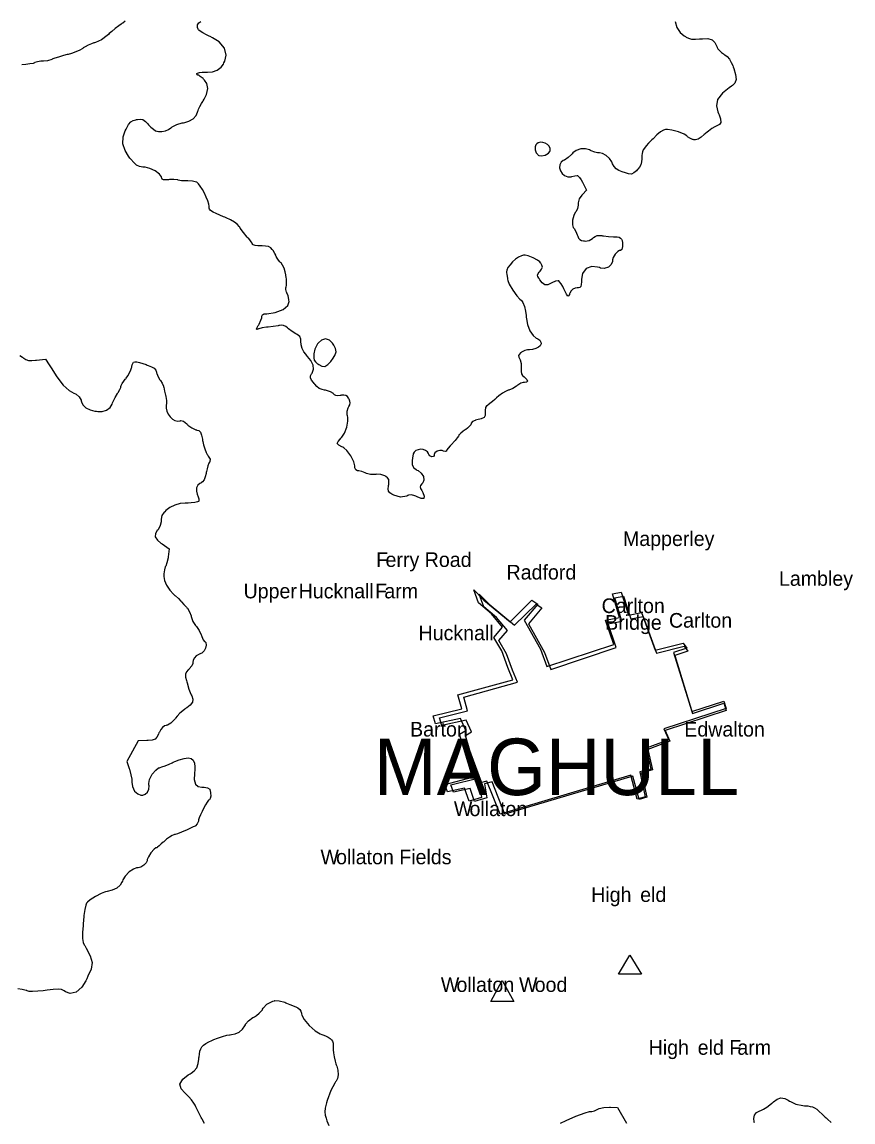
# Model space of a CAD drawing. Extents: x 0 to 24000, y 0 to 24000.
# Drawn here: x 12722 to 14823, y 11036 to 13816 of the extents above; entities that cross this region are included whole.
import ezdxf

# ---------------------------------------------------------------- set-up
doc = ezdxf.new("R2010")
doc.units = 0
for name, color, linetype in [('01C-WaterbodyNonTidal', 7, 'Continuous'), ('01D-LandmassNonTidal', 7, 'Continuous'), ('03C-BuiltUpHistoric', 7, 'Continuous'), ('06B-FeaturesSummit', 7, 'Continuous'), ('xx-NamesPlacesXXX', 7, 'Continuous')]:
    doc.layers.add(name, color=color, linetype=linetype)

msp = doc.modelspace()

# ---------------------------------------------------------------- linework, layer by layer
at = {"layer": '01C-WaterbodyNonTidal'}
for points in [[(12983.6, 13818.5), (12977.2, 13813.8), (12975, 13812.4), (12973, 13811.1), (12967.2, 13806.9), (12958.2, 13800), (12949.1, 13792.5), (12942.9, 13787.2), (12940.9, 13785.3), (12938.1, 13782.7), (12923.3, 13771.8), (12908.6, 13764.9), (12906, 13764.2), (12904, 13763.7), (12898.1, 13761.7), (12889.8, 13758.1), (12882.1, 13753.9), (12877.3, 13750.8), (12875.8, 13749.6), (12874.2, 13748.4), (12868.7, 13745.3), (12858.8, 13741), (12847.5, 13737), (12839.1, 13734.6), (12836.2, 13734), (12833.4, 13733.3), (12825.1, 13731.1), (12814.3, 13728), (12805.2, 13725), (12800.5, 13723.3), (12799, 13722.6), (12797.5, 13721.8), (12787, 13718.7), (12776.6, 13717.1), (12773.1, 13717.1), (12770.2, 13717.1), (12761.4, 13716.1), (12754.9, 13714.1), (12754.3, 13713.6), (12753.8, 13713.1), (12750.4, 13712), (12742.5, 13710.5), (12731.7, 13709), (12722.2, 13708)], [(14373.6, 13817.6), (14377.9, 13802.7), (14386.6, 13790.2), (14396.4, 13781.7), (14400, 13779.5), (14401.8, 13778.4), (14407.6, 13775.5), (14415.3, 13773.5), (14425, 13773), (14435.4, 13773.6), (14438.8, 13773.9), (14443.1, 13774.3), (14455.9, 13774.5), (14467.1, 13771.8), (14474.4, 13765), (14478.6, 13756.2), (14479.6, 13753.2), (14479.9, 13752.1), (14481.7, 13749), (14485.8, 13744.1), (14491.2, 13739.1), (14495.6, 13735.7), (14497.2, 13734.7), (14499.2, 13733.5), (14504.8, 13729.3), (14510.7, 13722.7), (14515.7, 13714.4), (14519.3, 13706.2), (14520.4, 13703.4), (14522.1, 13698.7), (14526.6, 13684.2), (14528.1, 13671.2), (14524.6, 13661.9), (14518.4, 13655.6), (14516.1, 13654), (14510.1, 13650), (14493.2, 13636.4), (14481, 13620.7), (14478.1, 13604.4), (14481.6, 13589.6), (14483.5, 13585), (14484.9, 13581.8), (14488.2, 13571.9), (14489, 13562.9), (14486, 13557.2), (14481, 13554.5), (14479.2, 13554), (14477.7, 13553.6), (14473.6, 13551.6), (14466.1, 13547), (14457.7, 13540.9), (14451.4, 13535.8), (14449.4, 13534), (14446.9, 13531.8), (14439.2, 13525.3), (14431.5, 13520.4), (14425.3, 13518.6), (14420.7, 13518.8), (14419.2, 13519.1), (14417.9, 13519.4), (14410.8, 13522.5), (14405, 13526.6), (14404.3, 13527.4), (14403.1, 13529.1), (14396.1, 13533), (14381.9, 13538.7), (14365.6, 13542.9), (14354.7, 13544.6), (14351, 13544.6), (14349.3, 13544.6), (14344.3, 13543.4), (14336.9, 13539.3), (14327.4, 13531.3), (14317.7, 13521.6), (14314.6, 13518.4), (14312.6, 13516.3), (14306.7, 13509.9), (14300.7, 13503.2), (14296.2, 13497.7), (14293.2, 13493), (14291.2, 13488.6), (14290.1, 13484), (14289.6, 13479), (14289.5, 13474.4), (14289.5, 13472.9), (14289.5, 13470.4), (14289, 13462.9), (14287.3, 13455.6), (14283.7, 13449.3), (14279.3, 13444.3), (14277.7, 13442.7), (14275.7, 13440.7), (14269.6, 13435), (14263.7, 13431.9), (14255.9, 13432.8), (14245.5, 13436.1), (14242, 13437.2), (14239.4, 13438.1), (14231.6, 13441.2), (14224.5, 13445.5), (14219.3, 13451.5), (14215.7, 13458.1), (14214.6, 13460.3), (14213.2, 13463.2), (14207.8, 13471.3), (14199.6, 13479.3), (14190, 13484.1), (14182, 13485.8), (14179.3, 13485.8), (14177.1, 13485.8), (14170.4, 13487.6), (14161.4, 13491.2), (14159.7, 13492.1), (14156.8, 13493.6), (14147.4, 13496.1), (14134.9, 13495.8), (14123.2, 13491.4), (14115.2, 13485.5), (14113.1, 13483.1), (14111.7, 13481.5), (14103, 13473.7), (14094.2, 13467.7), (14092.7, 13467), (14090.8, 13466.2), (14085.6, 13462.2), (14082, 13455.6), (14081.4, 13448.1), (14083.5, 13440.5), (14087.9, 13433.6), (14094.2, 13428.3), (14102, 13425.2), (14108.9, 13425), (14111.1, 13425.4), (14112.7, 13425.8), (14120.4, 13427.3), (14126.2, 13428.5), (14126.8, 13428.6), (14127.3, 13428.6), (14128.9, 13427.2), (14132.1, 13423.3), (14136, 13417.5), (14139.1, 13412), (14140.1, 13410.1), (14149.5, 13391.7), (14139.3, 13380.8), (14137.6, 13378.9), (14131.4, 13369.2), (14128.7, 13359.6), (14128.7, 13356.4), (14128.7, 13353.7), (14127, 13345.3), (14123.6, 13337.7), (14122.9, 13336.8), (14121, 13334.9), (14117.3, 13327.3), (14114.2, 13315.3), (14114.2, 13303.7), (14116, 13296.9), (14117.4, 13295.3), (14118.2, 13294.3), (14122.3, 13286.9), (14126.2, 13278.2), (14126.8, 13276.5), (14127.3, 13274.9), (14129.3, 13270.4), (14132.4, 13266.4), (14137.1, 13264.2), (14142.3, 13263.3), (14144, 13263.1), (14146.4, 13262.9), (14156.2, 13264.1), (14164.7, 13269), (14166.4, 13270.6), (14167.6, 13271.7), (14171.5, 13274.7), (14176.4, 13276.9), (14182.3, 13277.2), (14188.3, 13276.5), (14190.3, 13276.1), (14192.3, 13275.7), (14205.1, 13274.2), (14217.7, 13273.6), (14219.7, 13273.7), (14221.5, 13273.8), (14226.9, 13273.8), (14232, 13272.8), (14235.7, 13270.3), (14237.9, 13267.4), (14238.5, 13266.3), (14239.5, 13264.4), (14240.9, 13258), (14240.8, 13249), (14238.5, 13241.8), (14235.6, 13238.8), (14234.6, 13238.8), (14233, 13238.8), (14228.4, 13236.2), (14222, 13229.8), (14217, 13221.5), (14215, 13215.4), (14215, 13213.3), (14215, 13210.9), (14212.2, 13203.5), (14205, 13196.8), (14194.5, 13193.9), (14184.9, 13194.7), (14182, 13195.7), (14177.7, 13197.1), (14163.4, 13198.3), (14149, 13193.1), (14139.8, 13180.6), (14136.6, 13166.4), (14136.6, 13161.6), (14136.6, 13159.4), (14136.3, 13152.7), (14135, 13147.6), (14132.4, 13145.3), (14129.1, 13144.7), (14128, 13144.7), (14126.1, 13144.7), (14120.5, 13144), (14115, 13141.5), (14110.6, 13136.8), (14107.6, 13131.4), (14106.8, 13129.5), (14106.2, 13128.2), (14104.3, 13124.4), (14102, 13123.9), (14098.8, 13128.8), (14094.7, 13137.2), (14093.5, 13140), (14092.5, 13142.1), (14089.4, 13148), (14085.3, 13154.9), (14081.5, 13159.9), (14079.4, 13162.1), (14078.6, 13162.4), (14077.8, 13162.7), (14070.8, 13161.5), (14062.2, 13157.6), (14060.5, 13156.5), (14058.4, 13155.2), (14051.4, 13152.1), (14044.3, 13152.2), (14037.5, 13157.3), (14031.4, 13165.1), (14029.6, 13167.9), (14028.7, 13169.2), (14026.5, 13173.2), (14025.6, 13176.9), (14027.1, 13180.5), (14030.1, 13184), (14031.1, 13185.1), (14032.5, 13186.6), (14036.1, 13191.4), (14038, 13196.8), (14037, 13202.1), (14034.2, 13206.8), (14033.1, 13208.2), (14031.7, 13210.2), (14025.8, 13214.7), (14014.5, 13220.7), (14002.2, 13225.3), (13994.2, 13227.1), (13991.5, 13227.1), (13989.9, 13227.1), (13985.1, 13225.7), (13977.8, 13222), (13970.2, 13216.7), (13962.8, 13210), (13956.2, 13202.9), (13951, 13195.8), (13947.8, 13189.3), (13947, 13185.2), (13947.2, 13183.9), (13947.3, 13183.7), (13948.3, 13178), (13949.7, 13168.8), (13950, 13166.7), (13950.4, 13163.5), (13954.4, 13154.3), (13963, 13138.9), (13973.7, 13124), (13981.2, 13115.7), (13984.1, 13113.4), (13985.5, 13112.2), (13988.7, 13107.3), (13992.7, 13097.8), (13995.6, 13085.3), (13997.1, 13074.3), (13997.4, 13070.6), (13997.8, 13066), (14000.5, 13052), (14006.4, 13036.1), (14014.7, 13023.8), (14022, 13017.5), (14024.8, 13016.2), (14026.5, 13015.4), (14031.2, 13012.2), (14034.4, 13007.6), (14034.8, 13002.9), (14032.7, 12998.4), (14028.3, 12994.3), (14021.7, 12991), (14013.3, 12988.8), (14005.8, 12987.9), (14003.3, 12987.9), (14000.8, 12987.9), (13993.3, 12985.9), (13985.2, 12982.2), (13984.1, 12981.3), (13982.9, 12980.3), (13979.8, 12977.2), (13978, 12973.7), (13978.4, 12969.8), (13980.2, 12965.7), (13980.9, 12964.4), (13981.7, 12963), (13984.3, 12953.2), (13984.7, 12942.4), (13984.5, 12940.5), (13984.3, 12938.7), (13984.1, 12933), (13985.2, 12927.4), (13988.1, 12923), (13991.8, 12919.6), (13993.1, 12918.6), (13994.6, 12917.3), (13998.7, 12913.1), (14000.4, 12909), (13998, 12906.5), (13993.1, 12905.6), (13991.5, 12905.6), (13989.6, 12905.6), (13983.6, 12903.3), (13975.8, 12898.5), (13974.3, 12897.4), (13972.9, 12896.3), (13963.3, 12890.6), (13952.9, 12886.1), (13951.2, 12885.6), (13949.5, 12885.1), (13944.9, 12882.9), (13936.8, 12878), (13928, 12871.6), (13921.7, 12866.3), (13919.8, 12864.4), (13918, 12862.7), (13912.3, 12857.5), (13905.5, 12851.9), (13900.3, 12848.2), (13898.1, 12846.8), (13897.4, 12846.8), (13896.7, 12846.8), (13894.6, 12842.3), (13893.5, 12834.2), (13893.5, 12831.5), (13893.5, 12829.2), (13893.1, 12822.1), (13890.5, 12816.8), (13883.2, 12813.4), (13872.7, 12810.7), (13869.2, 12809.9), (13867.7, 12809.5), (13861.4, 12806.4), (13858.2, 12802.9), (13858.2, 12801.7), (13858.2, 12800.9), (13857, 12798.7), (13853.6, 12794.6), (13848.6, 12790), (13844.1, 12786.7), (13842.6, 12785.6), (13841, 12784.6), (13836.5, 12781.3), (13831.5, 12777.4), (13828.1, 12774.2), (13826.9, 12772.8), (13826.9, 12772.3), (13826.9, 12771.7), (13825.6, 12769.9), (13822.2, 12765.3), (13817.3, 12759.2), (13812.7, 12754), (13811.2, 12752.3), (13809.7, 12750.6), (13805.1, 12745.5), (13800.1, 12739.4), (13796.7, 12734.8), (13795.5, 12733), (13795.5, 12732.3), (13795.5, 12732.1), (13792.9, 12731.2), (13787.8, 12732.2), (13786.5, 12732.7), (13784.8, 12733.3), (13779.1, 12733.7), (13771.8, 12731.7), (13766.3, 12727.4), (13764.2, 12723.1), (13764.2, 12721.7), (13764.2, 12720.8), (13762.4, 12718), (13758.3, 12717.6), (13753.7, 12720), (13750.9, 12723.5), (13750.4, 12724.9), (13750, 12726.3), (13747.4, 12730.1), (13742.6, 12733.8), (13736.7, 12735.9), (13730.3, 12736.6), (13723.8, 12735.6), (13718.1, 12733.3), (13713.7, 12729.4), (13711.5, 12725.5), (13711.2, 12724.1), (13710.4, 12720.1), (13708.5, 12708.1), (13709.1, 12697.2), (13713.1, 12689.8), (13718.9, 12685.2), (13721, 12684.1), (13723.8, 12682.7), (13731.3, 12676.6), (13737.2, 12667.7), (13738.2, 12658.4), (13735.5, 12651.7), (13734, 12650), (13733, 12648.9), (13730.2, 12645.4), (13729, 12641.7), (13730.2, 12637.2), (13733, 12632.1), (13734, 12630.4), (13735.6, 12627.5), (13739.5, 12618.4), (13738.7, 12612.4), (13731.6, 12612.2), (13721.2, 12616.2), (13717.9, 12617.9), (13715.6, 12619), (13706.7, 12621.5), (13699.4, 12620.5), (13697.9, 12619.8), (13695.1, 12618.3), (13679.2, 12615.9), (13662.1, 12620.3), (13658.7, 12622.2), (13657, 12623.1), (13652.3, 12626.4), (13649, 12630.5), (13648.2, 12636.3), (13648.9, 12643.1), (13649.3, 12645.3), (13649.6, 12647.5), (13650.1, 12654.2), (13649.4, 12660.1), (13646.6, 12664.4), (13642.5, 12667.5), (13641.1, 12668.4), (13639.3, 12669.6), (13629.9, 12673.1), (13619.2, 12673.5), (13616.8, 12673.1), (13614.5, 12672.7), (13603.3, 12672.8), (13593, 12675.4), (13591.3, 12676.3), (13589.8, 12677.1), (13581.2, 12680.4), (13574.3, 12682.2), (13572, 12682.2), (13570.6, 12682.2), (13566.1, 12684.3), (13564.2, 12689.4), (13564.2, 12691.2), (13564.1, 12694.6), (13561.1, 12704.7), (13553.7, 12719.7), (13543.8, 12733.1), (13536.2, 12740.2), (13533.2, 12741.7), (13530.7, 12743), (13523.1, 12747.1), (13519.3, 12751.2), (13521.3, 12756.3), (13526.7, 12762.4), (13528.5, 12764.5), (13531.1, 12767.4), (13537.4, 12777.4), (13543.5, 12792.5), (13546.3, 12807.8), (13545.9, 12818.1), (13545, 12821.3), (13544.5, 12823.4), (13544.2, 12832.7), (13547, 12841.5), (13548.1, 12843.3), (13548.9, 12844.8), (13551, 12849.3), (13552.1, 12854), (13551.3, 12858.6), (13549.3, 12863), (13548.5, 12864.4), (13547.7, 12865.9), (13545, 12870), (13541.3, 12872.8), (13536.1, 12873.5), (13530.1, 12873), (13528.2, 12872.7), (13526.4, 12872.3), (13521.1, 12871.8), (13516, 12872.2), (13512.5, 12873.9), (13510.5, 12876.1), (13510.1, 12877), (13509.5, 12877.9), (13502.6, 12882.2), (13492.1, 12885.3), (13489.7, 12885.6), (13487.5, 12885.9), (13481, 12887.5), (13473.9, 12890.6), (13467.7, 12895.5), (13462.6, 12900.9), (13461.1, 12902.9), (13459.4, 12905), (13454.3, 12911.5), (13451.4, 12917.2), (13452, 12922.3), (13454.7, 12927.5), (13455.6, 12929.1), (13457, 12931.4), (13459.5, 12939.1), (13458.6, 12949.5), (13452.6, 12961.1), (13444.5, 12971.4), (13441.5, 12974.6), (13439.7, 12976.6), (13434.6, 12983.1), (13430.4, 12991.1), (13428.2, 13000.4), (13427.4, 13009.6), (13427.4, 13012.6), (13427.3, 13014.6), (13424.7, 13022), (13418.4, 13027.1), (13416.4, 13027.9), (13414.9, 13028.6), (13405.5, 13034.1), (13396.3, 13040.8), (13394.9, 13042), (13393.5, 13043.3), (13389, 13046.7), (13383.8, 13049.2), (13378.3, 13049.9), (13373, 13049.4), (13371.3, 13049.1), (13369.6, 13048.7), (13357.6, 13046.8), (13344.9, 13045.4), (13342.7, 13045.2), (13340.6, 13045.1), (13329.6, 13043.6), (13320.9, 13041.4), (13320, 13040.9), (13319, 13040.5), (13316.3, 13039.6), (13315.1, 13040.4), (13316.5, 13044), (13319.7, 13049.3), (13320.8, 13051), (13321.9, 13052.9), (13326.6, 13062.6), (13329, 13069.2), (13329, 13071.4), (13329, 13072.6), (13330.5, 13076.1), (13333.4, 13078.4), (13334.1, 13078.5), (13341.3, 13079), (13362.8, 13082.3), (13383, 13089.5), (13394.5, 13100), (13397.6, 13110.5), (13397.2, 13113.8), (13397, 13115.3), (13395.1, 13124.1), (13392.3, 13131.9), (13391.7, 13133), (13391.3, 13134), (13389.8, 13140), (13389.8, 13145.5), (13390.2, 13146.3), (13390.6, 13147.2), (13391, 13150.5), (13391.1, 13157.2), (13390.7, 13165.5), (13390, 13172.3), (13389.8, 13174.5), (13389.4, 13177.2), (13388, 13185.2), (13385.2, 13194.1), (13381.2, 13201.9), (13377.2, 13207.4), (13375.6, 13209), (13374.5, 13210.4), (13371.2, 13214.5), (13367.6, 13219.5), (13365.2, 13223.5), (13364.3, 13225.3), (13364.3, 13225.9), (13364.3, 13227.4), (13361.9, 13231.8), (13357.2, 13238.9), (13356.1, 13240.4), (13354.9, 13241.8), (13351.1, 13245.6), (13345.6, 13248.7), (13338, 13250.2), (13329.5, 13250.6), (13326.6, 13250.6), (13324.6, 13250.6), (13318.4, 13250.9), (13311.6, 13251.8), (13307.1, 13253.1), (13305.5, 13254.2), (13305.5, 13254.5), (13305.5, 13255.2), (13304.5, 13257.2), (13302, 13261.2), (13298.2, 13266.1), (13294.9, 13270.1), (13293.7, 13271.4), (13292, 13273.1), (13282.6, 13284.4), (13274.1, 13295.8), (13272.9, 13297.6), (13271.7, 13299.5), (13267.3, 13304.6), (13259.8, 13310.7), (13249.3, 13316.6), (13238.6, 13321.6), (13234.9, 13323.1), (13231.8, 13324.4), (13222.4, 13328.3), (13212.9, 13332.3), (13206, 13335.6), (13201.2, 13338.4), (13198.2, 13340.9), (13196.5, 13343.5), (13195.9, 13346.3), (13195.7, 13348.9), (13195.7, 13349.8), (13195.7, 13351.3), (13194.7, 13356.1), (13192.2, 13364.3), (13188.3, 13373.8), (13183.5, 13383.6), (13178.4, 13393.1), (13173.2, 13401.4), (13168.4, 13407.8), (13165.5, 13410.7), (13164.3, 13411.3), (13163.2, 13411.9), (13153.6, 13414.3), (13141.9, 13415.1), (13139.7, 13414.9), (13137.4, 13414.8), (13126, 13415.3), (13117.1, 13416.8), (13116.1, 13417.2), (13115.2, 13417.6), (13106.5, 13418.6), (13095.3, 13418.3), (13093, 13418), (13091, 13417.8), (13085, 13417.3), (13079.9, 13417.8), (13077, 13419.6), (13075.6, 13422.2), (13075.4, 13423.1), (13074.7, 13425.5), (13069.8, 13431.9), (13059.3, 13440.1), (13045.5, 13446.4), (13034.1, 13449.4), (13030.3, 13449.7), (13027.6, 13450), (13019.7, 13451.3), (13011.9, 13454.5), (13004.7, 13461), (12997.6, 13469.6), (12995.4, 13472.5), (12991.9, 13477), (12982.8, 13491.7), (12977.2, 13508.8), (12978.3, 13526.2), (12983.3, 13541.1), (12985.6, 13545.8), (12987, 13548.8), (12991.8, 13557.5), (12997.1, 13564.2), (13003.3, 13567.8), (13010, 13569.4), (13012.2, 13569.7), (13014.6, 13570.1), (13021.6, 13570.7), (13028.2, 13569.7), (13034.4, 13565.4), (13040.5, 13559), (13042.4, 13556.8), (13043.9, 13555.2), (13048.5, 13550.6), (13054.7, 13545.4), (13060.2, 13541.8), (13063.3, 13540.4), (13064.4, 13540.3), (13067.3, 13540.1), (13075.9, 13540.1), (13085, 13541.4), (13092.8, 13544.6), (13098.6, 13548.6), (13100.4, 13550.1), (13102, 13551.4), (13113.7, 13557.3), (13127.6, 13561.5), (13130.3, 13561.9), (13133.7, 13562.4), (13143.9, 13565.5), (13154.7, 13571.7), (13162.5, 13580.3), (13166.4, 13588.4), (13167.1, 13591.3), (13167.4, 13592.6), (13168.8, 13596.4), (13172, 13603.1), (13176.2, 13610.4), (13179.6, 13615.8), (13180.8, 13617.5), (13183.3, 13621.2), (13189, 13633.3), (13192, 13648), (13189.5, 13661.1), (13184, 13669.8), (13181.6, 13672), (13180.1, 13673.4), (13173.1, 13679), (13169.2, 13681.8), (13167.9, 13681.8), (13167.3, 13681.8), (13165.4, 13683), (13164.3, 13685.1), (13164.3, 13685.7), (13164.3, 13686.2), (13166.1, 13687.3), (13171, 13688.6), (13178.2, 13689.4), (13184.8, 13689.7), (13187.1, 13689.7), (13191.2, 13689.7), (13203.6, 13690.8), (13216, 13694.8), (13225.5, 13702.1), (13231.4, 13710.2), (13232.9, 13713.2), (13235.2, 13717.6), (13238.4, 13732.5), (13234.3, 13750.3), (13221, 13766.1), (13204.4, 13776.8), (13198.4, 13779.5), (13195.9, 13780.5), (13188.6, 13784.1), (13179.7, 13788.9), (13172.7, 13793.4), (13169.4, 13795.8), (13168.7, 13796.7), (13167.6, 13798), (13165.7, 13802.9), (13166.2, 13809.2), (13169.6, 13814.5), (13174.1, 13817.4)], [(12716.7, 12973.7), (12723.7, 12969), (12725.3, 12968), (12726.8, 12966.7), (12732, 12963.5), (12738.6, 12961.3), (12747.1, 12961), (12756.3, 12961.7), (12759.4, 12962.1), (12782.1, 12964.4), (12791.1, 12949.9), (12795.8, 12942.2), (12810.6, 12919.5), (12826.6, 12898.9), (12841.4, 12885.4), (12853.2, 12878.4), (12857.4, 12876.6), (12859.5, 12875.6), (12867.3, 12869.5), (12871.8, 12861.1), (12872.3, 12858.9), (12872.8, 12856.3), (12876.2, 12848.8), (12883.6, 12841.3), (12894.9, 12836), (12906.4, 12833.2), (12910.3, 12832.7), (12914, 12832.2), (12925, 12832.1), (12936.3, 12835.2), (12944.9, 12842.3), (12950.2, 12850.8), (12951.5, 12853.9), (12952.3, 12855.8), (12957.8, 12867.2), (12963.8, 12877.5), (12964.8, 12879), (12965.9, 12880.3), (12970.1, 12887.7), (12972.2, 12892.9), (12972.2, 12894.6), (12972.2, 12895.4), (12973.2, 12897.8), (12975.9, 12902.8), (12979.9, 12908.7), (12983.5, 12913.5), (12984.8, 12915), (12986.1, 12916.7), (12989.7, 12922), (12994.2, 12929.9), (12997.6, 12937.7), (12999.3, 12942.7), (12999.7, 12944.4), (12999.9, 12945.8), (13000.8, 12949.9), (13002.3, 12953.8), (13004.5, 12956.4), (13007.8, 12957.6), (13012.5, 12957.4), (13019.1, 12956), (13027.8, 12953.4), (13036.1, 12950.5), (13038.9, 12949.5), (13041.7, 12948.6), (13050.1, 12945.3), (13056.9, 12941.3), (13060.6, 12936.5), (13062.4, 12931.6), (13062.8, 12929.9), (13063.1, 12928.3), (13066.4, 12919.5), (13070.9, 12912.4), (13071.8, 12911.5), (13072.7, 12910.6), (13077, 12904), (13080.1, 12896.1), (13080.5, 12894.6), (13080.8, 12893.2), (13082.9, 12883.6), (13085.5, 12873.5), (13085.9, 12871.9), (13086.3, 12870.2), (13087.4, 12860.2), (13087.3, 12850.6), (13087.1, 12849.1), (13086.7, 12847.1), (13086.7, 12840.8), (13088.4, 12832.6), (13091.9, 12825), (13096.7, 12818.2), (13102.6, 12812.8), (13109.1, 12809.2), (13116, 12807.7), (13121.2, 12808.2), (13122.8, 12808.8), (13123.6, 12809.2), (13130.4, 12807.3), (13138.7, 12801.1), (13140.4, 12799.4), (13142, 12797.8), (13152, 12790.6), (13161.7, 12785.9), (13163.2, 12785.6), (13164.8, 12785.3), (13169.5, 12783.8), (13173.5, 12779.9), (13176.2, 12772.1), (13178.3, 12762), (13178.9, 12758.6), (13179.3, 12755.9), (13181.2, 12748), (13184.4, 12737.7), (13188.1, 12728.6), (13190.7, 12723.3), (13191.8, 12721.7), (13193.4, 12719.6), (13197.9, 12711.4), (13197.5, 12705.8), (13196.9, 12704.9), (13196.3, 12704.2), (13194.9, 12701.2), (13192.6, 12694.9), (13190.3, 12686.8), (13188.7, 12680.1), (13188.3, 12677.8), (13187.7, 12675.2), (13185.5, 12667.2), (13182.5, 12659.6), (13178.9, 12654.4), (13175.4, 12651.5), (13174.1, 12650.8), (13172.2, 12649.8), (13167.1, 12645.5), (13163.4, 12638.9), (13163.2, 12630.7), (13165.3, 12623), (13166.3, 12620.6), (13167, 12619), (13169.1, 12611), (13169.1, 12605.4), (13168.7, 12604.9), (13168.4, 12604.5), (13165.7, 12603.5), (13159.1, 12602.2), (13150.1, 12601.2), (13142.3, 12600.7), (13139.7, 12600.6), (13135.3, 12600.5), (13122.2, 12599.2), (13108.5, 12595.7), (13096.2, 12589.1), (13086.3, 12581.5), (13083.2, 12578.7), (13081.6, 12577.4), (13076.3, 12569.5), (13074.2, 12559.9), (13074.2, 12556.7), (13074.2, 12553.5), (13072, 12543.6), (13067.5, 12534.5), (13066.3, 12533.2), (13064.5, 12531.1), (13060, 12523.7), (13059.3, 12515.3), (13064.8, 12507), (13073.4, 12499.6), (13076.5, 12497.5), (13094.6, 12484.9), (13091.8, 12465), (13091.5, 12462.2), (13088.9, 12449.5), (13085.7, 12441), (13085.1, 12440.3), (13084.7, 12439.6), (13082.5, 12431.8), (13081.2, 12421.4), (13081.2, 12417.9), (13081.2, 12414.7), (13082.5, 12405.1), (13087.3, 12393), (13096, 12380.7), (13105.7, 12370.5), (13109.1, 12367.4), (13110.4, 12366.2), (13117.8, 12359.2), (13124, 12352.6), (13124.7, 12351.7), (13125.6, 12350.7), (13131.6, 12344.2), (13138.1, 12337.2), (13139.3, 12336), (13140.4, 12334.8), (13145.8, 12325.8), (13149.8, 12315.5), (13150.2, 12313.6), (13150.5, 12311.8), (13154.6, 12301.1), (13160.7, 12291.5), (13162, 12290.1), (13163.2, 12288.7), (13169.9, 12278.9), (13175.4, 12267.8), (13176.1, 12265.8), (13176.7, 12263.8), (13180.4, 12255.3), (13183.4, 12250.9), (13184.3, 12250.9), (13185, 12250.9), (13187, 12248.2), (13187.7, 12241.7), (13186.2, 12233.9), (13183.9, 12228.5), (13182.8, 12227), (13182.1, 12226.1), (13176.8, 12221.7), (13170.3, 12218.4), (13169.1, 12218), (13167.4, 12217.4), (13162.9, 12214.6), (13158.1, 12209.5), (13155.1, 12203.3), (13154.1, 12198.1), (13154.2, 12196.4), (13154.2, 12195.6), (13151.4, 12189.3), (13145.4, 12181.7), (13144, 12180.4), (13142.4, 12178.8), (13137.9, 12173.8), (13135.4, 12168.4), (13135.8, 12161), (13138, 12152), (13138.9, 12149), (13139.7, 12146.2), (13144.5, 12130.7), (13149.4, 12117.4), (13150.2, 12115.7), (13151.4, 12113.2), (13154.1, 12105.2), (13153.6, 12097.1), (13147.7, 12089.7), (13138.8, 12083.1), (13135.7, 12081.2), (13133.8, 12080), (13128.6, 12075.9), (13121.3, 12069.3), (13114.6, 12062.3), (13110.6, 12057.4), (13109.4, 12055.7), (13107.8, 12053.3), (13099, 12044.4), (13090.1, 12039.5), (13088.3, 12039.2), (13086.8, 12038.9), (13082.5, 12037.4), (13077.6, 12033.8), (13073.2, 12028.1), (13069.7, 12021.8), (13068.7, 12019.6), (13067.5, 12017), (13063.6, 12009.4), (13058.7, 12004.1), (13051.2, 12001.8), (13041.4, 12001), (13038.1, 12000.8), (13015.8, 11999.6), (13001.7, 11973.7), (12987.5, 11947.9), (12993.4, 11930.2), (12994.3, 11927.8), (12997.9, 11913.7), (12999.7, 11902.9), (12999.7, 11899.3), (12999.7, 11895.5), (13001.5, 11884.2), (13006.8, 11872.7), (13014.9, 11865.4), (13022.9, 11862.8), (13025.6, 11862.8), (13027.6, 11862.8), (13033.5, 11864.7), (13039.4, 11870), (13042.8, 11878), (13043.5, 11885.8), (13043.2, 11888.3), (13043, 11891.6), (13045.1, 11901.6), (13051.3, 11915.1), (13060.3, 11926), (13067.6, 11931.2), (13070.3, 11931.8), (13071.6, 11932.2), (13076, 11933.7), (13084.4, 11936.9), (13094.3, 11941), (13102.2, 11944.4), (13104.8, 11945.5), (13108.4, 11947.2), (13119.8, 11951.8), (13132.2, 11955.5), (13142.1, 11956.6), (13149.7, 11954.9), (13155.1, 11950.6), (13158.3, 11943.6), (13159.5, 11933.7), (13159.2, 11924), (13158.8, 11920.8), (13158.3, 11916.2), (13157.8, 11902.2), (13160.6, 11890.4), (13167.6, 11884.2), (13176.6, 11882.4), (13179.6, 11882.4), (13182.6, 11882.4), (13191.7, 11880.9), (13196.9, 11877.2), (13197.3, 11876.1), (13198, 11874.3), (13199.1, 11868.4), (13199.5, 11860.2), (13198.4, 11853.7), (13196.7, 11851), (13196.1, 11851), (13195.5, 11851), (13193.8, 11849.4), (13190.4, 11844.9), (13186.3, 11838.3), (13181.9, 11830.2), (13177.6, 11821.5), (13173.7, 11812.9), (13170.6, 11805), (13169, 11800.2), (13168.7, 11798.5), (13168.3, 11796.9), (13165.1, 11789.7), (13161.2, 11784.8), (13160.4, 11784.4), (13155.3, 11782), (13140, 11774.9), (13125.8, 11768.7), (13115.7, 11764.9), (13109.9, 11763.2), (13107.9, 11762.8), (13106.5, 11762.5), (13102.3, 11760.6), (13095.2, 11756.5), (13087.8, 11751), (13082.5, 11746.5), (13080.9, 11744.8), (13079.3, 11743.3), (13074.5, 11739), (13069, 11734.1), (13064.7, 11730.8), (13063, 11729.5), (13062.4, 11729.5), (13060.9, 11729.5), (13056.3, 11725.7), (13048.5, 11716.6), (13041.8, 11706.2), (13038.9, 11700.2), (13038.9, 11698.1), (13038.9, 11696.5), (13036.5, 11691.5), (13030.5, 11685.1), (13022.5, 11680.4), (13016.3, 11678.6), (13014.2, 11678.6), (13011.6, 11678.6), (13004, 11675.8), (12993.3, 11668.4), (12983.5, 11657.7), (12977.6, 11648.5), (12976.2, 11645.2), (12975, 11642.5), (12970.3, 11634.6), (12962.3, 11627.1), (12950.5, 11621.9), (12937.7, 11618.6), (12933.4, 11617.8), (12930.6, 11617.3), (12922.2, 11613.8), (12908.1, 11606.4), (12894.8, 11597.8), (12887.8, 11592.4), (12886, 11590.3), (12885.2, 11589.4), (12883.6, 11584.5), (12881.3, 11573.4), (12879.1, 11558.1), (12877.7, 11544.1), (12877.4, 11539.4), (12876.9, 11533.4), (12875.7, 11515.1), (12875.6, 11499.9), (12877.3, 11490.1), (12879.8, 11484), (12880.9, 11482.2), (12884.5, 11475.9), (12894.7, 11456.7), (12899.8, 11439.4), (12896.9, 11422.6), (12889.2, 11404.6), (12886.4, 11398.6), (12883.6, 11393), (12873.3, 11377), (12859.3, 11364.7), (12844.5, 11361.5), (12832.2, 11365.4), (12828.8, 11367.7), (12827.2, 11368.6), (12822.2, 11370.9), (12814.2, 11372.1), (12801.4, 11371.4), (12785.8, 11369.6), (12780.6, 11368.9), (12776, 11368.2), (12762.1, 11366.7), (12749, 11365.9), (12740.1, 11366.5), (12735.6, 11367.7), (12734.3, 11368.5), (12733.1, 11369.1), (12723.1, 11371.5), (12711.8, 11372.8)], [(13183.5, 11032.8), (13178.1, 11043.3), (13176.9, 11045.4), (13175.7, 11047.6), (13168.7, 11061.2), (13162.2, 11074.9), (13161.2, 11077.2), (13160.3, 11079.1), (13156.9, 11084.4), (13151, 11092.4), (13144.2, 11100.2), (13139.1, 11105.4), (13137.3, 11107), (13133.8, 11110), (13124.5, 11120.6), (13121.8, 11132.4), (13129.3, 11144.4), (13142.7, 11155.2), (13147.5, 11158.3), (13150.1, 11160), (13157.6, 11165.7), (13164, 11173.6), (13167.7, 11184.1), (13169.4, 11195.1), (13169.8, 11198.7), (13170.1, 11201), (13170.9, 11207.9), (13172.3, 11215.2), (13174.4, 11221.1), (13177.4, 11226.1), (13181.6, 11230.4), (13187.2, 11234.4), (13194.7, 11238.6), (13201.9, 11242.3), (13204.3, 11243.4), (13207.4, 11244.8), (13216.7, 11248.6), (13229, 11252.9), (13240.2, 11255.9), (13246.8, 11257.1), (13249, 11257.1), (13252.2, 11257.3), (13261.6, 11259), (13271.8, 11263.6), (13280.2, 11271.3), (13285.6, 11279.4), (13287, 11282.2), (13287.7, 11283.6), (13295.3, 11292), (13306.3, 11300.2), (13308.6, 11301.4), (13310.4, 11302.4), (13315.5, 11305.9), (13321.9, 11311.1), (13327.2, 11316.5), (13330, 11320.1), (13330.6, 11321.4), (13331.8, 11323.8), (13341.6, 11333.8), (13356.5, 11341.4), (13360.4, 11342.6), (13361.9, 11343.2), (13372.9, 11343), (13386.7, 11338.9), (13389.8, 11337.5), (13390.8, 11337), (13399.6, 11333.2), (13410.4, 11328.9), (13412.5, 11328.1), (13414.3, 11327.3), (13419.7, 11324.6), (13424.6, 11320.8), (13427.6, 11316.2), (13429.1, 11311.6), (13429.4, 11310), (13430.2, 11306.3), (13435.9, 11295.6), (13448.1, 11280.4), (13463.7, 11266.9), (13475.9, 11259.2), (13480.3, 11257.5), (13482.6, 11256.7), (13489.5, 11253.9), (13496.4, 11250.7), (13501.6, 11247.7), (13505.1, 11244.4), (13507.4, 11240.4), (13508.7, 11235.5), (13509.2, 11229.3), (13509.3, 11223.4), (13509.3, 11221.5), (13509.3, 11219), (13509.9, 11211.6), (13511.6, 11200.8), (13514, 11190), (13516, 11183), (13516.8, 11180.7), (13518, 11177.3), (13520.9, 11167), (13522, 11155.6), (13520.1, 11146), (13516.8, 11139.4), (13515.2, 11137.5), (13513.1, 11134.9), (13502.8, 11116.1), (13493.7, 11090.6), (13492.1, 11084.6), (13491.2, 11081.4), (13489, 11071.7), (13488, 11062.2), (13489, 11053.6), (13491.2, 11045.7), (13492.1, 11043.1), (13493.4, 11039.1), (13498.4, 11027.7)], [(14574.5, 11034.1), (14573.6, 11036.8), (14572.4, 11045.3), (14573.9, 11053.6), (14579.7, 11060.1), (14587.4, 11064.6), (14590.2, 11065.8), (14592, 11066.5), (14597.1, 11069.2), (14605.1, 11074), (14613, 11079.5), (14618.3, 11083.6), (14619.9, 11085), (14622.6, 11087.4), (14631.3, 11094), (14640.9, 11097.6), (14650.7, 11096), (14659.8, 11091.2), (14662.7, 11089.3), (14664.9, 11087.8), (14678.9, 11081.7), (14696.6, 11078), (14700.7, 11077.6), (14702.7, 11077.4), (14708.8, 11076.9), (14715.3, 11075.9), (14720.9, 11074.5), (14726.1, 11072.1), (14731.5, 11068.5), (14737.9, 11063.3), (14745.7, 11056.1), (14753.1, 11049), (14755.6, 11046.6), (14758.6, 11043.7), (14767.9, 11035)], [(14083.4, 11033.3), (14097.8, 11040.2), (14122.7, 11050.9), (14146.4, 11059.5), (14157.5, 11063.1), (14161.3, 11063.1), (14163.4, 11063.1), (14169.8, 11064.9), (14178.5, 11068.5), (14180.1, 11069.3), (14181.9, 11070.3), (14193.7, 11073.3), (14207.5, 11074.2), (14210.3, 11074), (14228.3, 11072.9), (14250.3, 11033.7)]]:
    msp.add_lwpolyline(points, dxfattribs=at)
at = {"layer": '01D-LandmassNonTidal'}
for points in [[(14022.9, 13507.8), (14021.8, 13506.3), (14020, 13500.9), (14019.9, 13493.2), (14022.5, 13485.8), (14026.1, 13481.3), (14027.6, 13480.3), (14029.3, 13479.3), (14035.8, 13478.4), (14045.3, 13480.2), (14053.4, 13484.7), (14057.1, 13489.3), (14057.4, 13490.9), (14057.7, 13492.4), (14057.3, 13496.9), (14054.9, 13502.3), (14050.8, 13506.8), (14045.4, 13510.2), (14039.5, 13512.3), (14033.3, 13512.7), (14027.6, 13511.3), (14023.8, 13508.8)], [(13469.7, 13002.8), (13468.5, 13001.2), (13463.1, 12989.7), (13460, 12977.5), (13459.9, 12975.4), (13459.8, 12973.4), (13459.9, 12967.5), (13461.3, 12961.8), (13464.6, 12957.3), (13468.7, 12953.7), (13470.1, 12952.7), (13472.5, 12950.9), (13480.3, 12946.6), (13488.3, 12945.8), (13496, 12950.6), (13502.9, 12958.4), (13505, 12961.3), (13507.2, 12964.3), (13513.3, 12973.5), (13516.6, 12982.6), (13515, 12991.2), (13510.6, 12999.4), (13508.9, 13002), (13507.2, 13004.9), (13500, 13012.3), (13489.9, 13015.8), (13479.6, 13012.7), (13471.7, 13005.7)]]:
    msp.add_lwpolyline(points, close=True, dxfattribs=at)
at = {"layer": '03C-BuiltUpHistoric'}
for points in [[(13864.3, 12381), (13890.4, 12354.9), (13956.3, 12300.8), (14011.6, 12354.9), (14026.3, 12345.5), (13991.7, 12305), (14033.5, 12231.1), (14049.2, 12187.4), (14218.5, 12243.6), (14197.5, 12305), (14233.1, 12311.2), (14215.3, 12371.6), (14237.3, 12375.8), (14256.1, 12317.5), (14288.5, 12323.8), (14322.9, 12229), (14394, 12246.7), (14403.4, 12234.2), (14369.9, 12222.7), (14415.9, 12074), (14496.4, 12100), (14502.7, 12081.2), (14344.9, 12030.3), (14357.4, 12002.1), (14300, 11981.3), (14312.5, 11928.2), (14284.3, 11921), (14297.9, 11858.5), (14278, 11852.3), (14261.3, 11912.7), (13931.1, 11814.8), (13897.7, 11898.1), (13877.9, 11892.8), (13884.1, 11856.5), (13852.9, 11847.1), (13841.3, 11880.3), (13798.5, 11871), (13791.2, 11889.7), (13861.2, 11907.5), (13828.8, 12016.7), (13844.4, 12026.1), (13830.8, 12056.2), (13768.2, 12042.8), (13761.9, 12062.5), (13834, 12080.2), (13824.6, 12115.6), (13963.5, 12154.1), (13951, 12185.3), (13935.4, 12226.9), (13915.5, 12261.3), (13937.4, 12287.3), (13909.2, 12320.6), (13876.8, 12348.7)], [(13877.9, 12370.4), (13903.5, 12344.8), (13967.9, 12291.8), (14022.1, 12344.8), (14036.5, 12335.6), (14002.7, 12295.8), (14043.6, 12223.3), (14059, 12180.4), (14224.6, 12235.6), (14204.1, 12295.8), (14238.9, 12301.9), (14221.5, 12361.2), (14242.9, 12365.2), (14261.4, 12308.1), (14293, 12314.2), (14326.8, 12221.3), (14396.3, 12238.6), (14405.5, 12226.4), (14372.8, 12215.2), (14417.8, 12069.1), (14496.5, 12094.7), (14502.7, 12076.2), (14348.2, 12026.2), (14360.6, 11998.6), (14304.3, 11978.2), (14316.5, 11926.1), (14289, 11919), (14302.3, 11857.7), (14282.8, 11851.6), (14266.5, 11910.8), (13943.4, 11814.8), (13910.7, 11896.5), (13891.3, 11891.4), (13897.4, 11855.6), (13866.7, 11846.4), (13855.5, 11879.2), (13813.5, 11870), (13806.4, 11888.4), (13874.9, 11905.7), (13843.3, 12012.9), (13858.5, 12022.1), (13845.2, 12051.8), (13783.9, 12038.5), (13777.8, 12057.9), (13848.3, 12075.2), (13839.1, 12110), (13975.1, 12147.7), (13962.8, 12178.3), (13947.5, 12219.2), (13928, 12252.9), (13949.5, 12278.5), (13922, 12311.2), (13890.3, 12338.7)]]:
    msp.add_lwpolyline(points, close=True, dxfattribs=at)
at = {"layer": '06B-FeaturesSummit'}
for p, q in [((14230.2, 11410.1), (14259.3, 11457.7)), ((14259.3, 11457.7), (14288.4, 11410.1)), ((14288.4, 11410.1), (14230.2, 11410.1)), ((13907.5, 11341.3), (13936.5, 11394.2)), ((13936.5, 11394.2), (13965.7, 11341.3)), ((13965.7, 11341.3), (13907.5, 11341.3))]:
    msp.add_line(p, q, dxfattribs=at)

# ---------------------------------------------------------------- texts
at = {"layer": 'xx-NamesPlacesXXX'}
for s, height, p in [('Mapperley', 37.04, (14241.8, 12492.1)), ('F', 37, (13617.7, 12439.2)), ('erry Road', 37.04, (13641.5, 12439.2)), ('Radford', 37.04, (13947.4, 12407.4)), ('Lambley', 37.04, (14636.2, 12391.5)), ('Upper', 37.04, (13282.5, 12359.8)), ('Hucknall', 37.04, (13421.8, 12359.8)), ('F', 37, (13615.2, 12359.8)), ('arm', 37.04, (13638.4, 12359.8)), ('Carlton', 37.04, (14187.8, 12322.7)), ('Bridge', 37.04, (14196.6, 12280.4)), ('Carlton', 37.04, (14358.1, 12285.7)), ('Hucknall', 37.04, (13724.9, 12254)), ('Barton', 37.04, (13703.5, 12010.6)), ('Edwalton', 37.04, (14396.7, 12010.6)), ('MAGHULL', 142.86, (13611.6, 11862.5)), ('W', 37, (13814.3, 11809.5)), ('ollaton', 37.04, (13853.8, 11809.5)), ('W', 37, (13477, 11687.8)), ('ollaton Fields', 37.037, (13516.5, 11687.8)), ('High', 37.04, (14161.3, 11592.6)), ('eld', 37.04, (14285.3, 11592.6)), ('W', 37, (13781.3, 11365.1)), ('ollaton', 37.04, (13820.8, 11365.1)), ('W', 37, (13978.9, 11365.1)), ('ood', 37.04, (14018.5, 11365.1)), ('High', 37.04, (14306.7, 11206.3)), ('eld F', 37.04, (14430.7, 11206.3)), ('arm', 37.04, (14531, 11206.3))]:
    msp.add_text(s, height=height, dxfattribs=at).set_placement(p)

doc.saveas('drawing.dxf')
